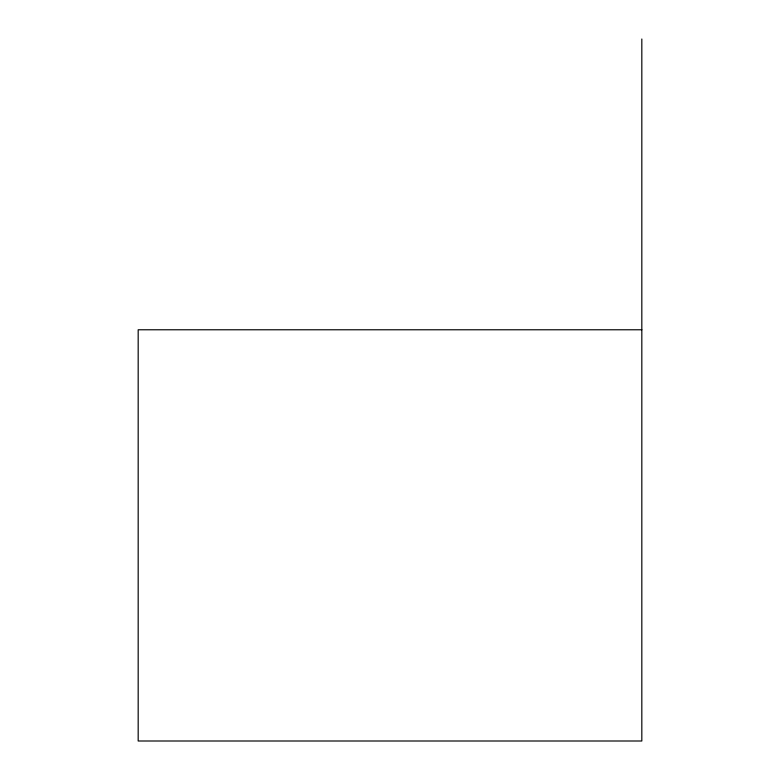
<?xml version="1.0" encoding="UTF-8"?>
<svg xmlns="http://www.w3.org/2000/svg" width="780" height="780" viewBox="0 0 780 780"><rect width="100%" height="100%" fill="white"/><g stroke="black" fill="none" stroke-linecap="round" stroke-linejoin="round"><path stroke-width="1.17" d="M641.823 329.774L138.177 329.774L138.177 741L641.823 741L641.823 39"/></g></svg>
